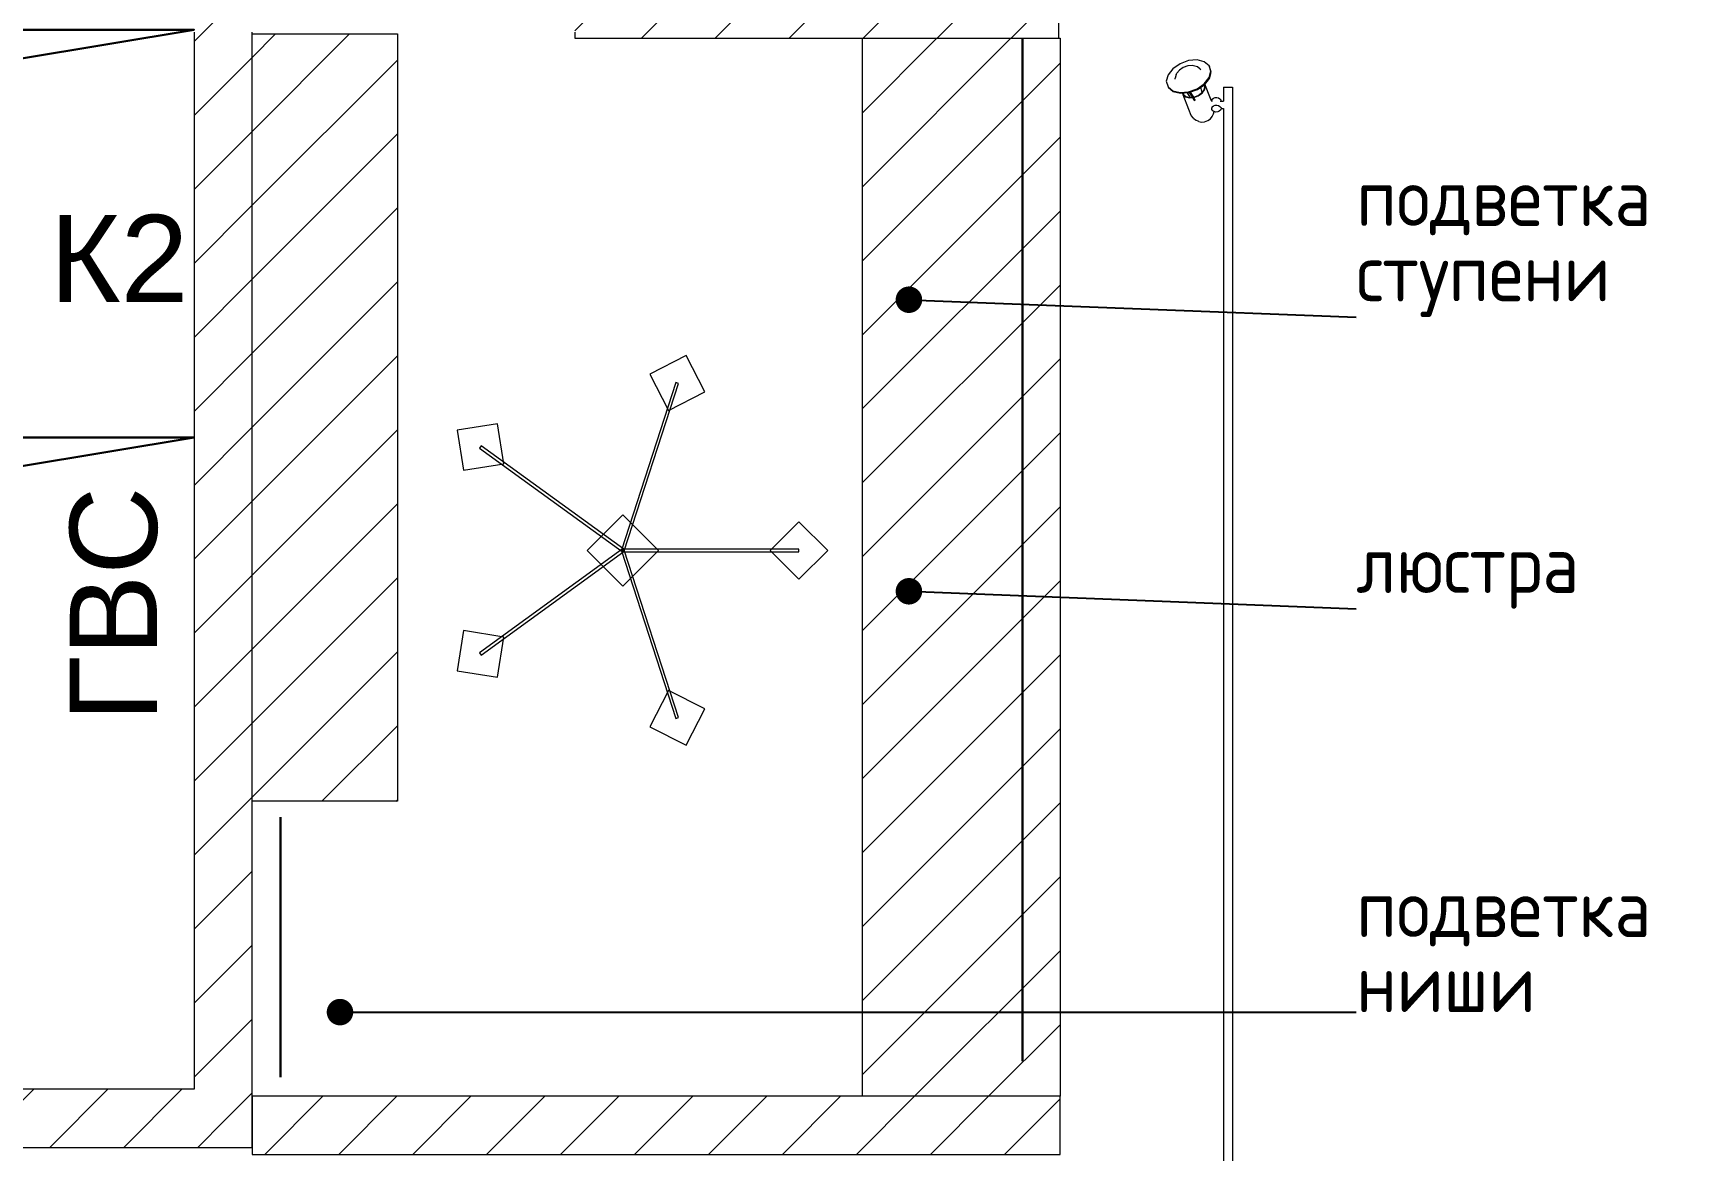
# Model space of a CAD drawing. Header units: millimetres. Extents: x 2336463 to 2579121, y 595385 to 778077.
# Drawn here: x 2349880 to 2352731, y 706928 to 708851 of the extents above; entities that cross this region are included whole.
import ezdxf

# ---------------------------------------------------------------- set-up
doc = ezdxf.new("R2010")
doc.units = ezdxf.units.MM
doc.header["$MEASUREMENT"] = 0
doc.layers.add('+возводимые стены', color=7, linetype='Continuous')
doc.layers.add('сит план', color=7, linetype='Continuous')
for name, color, linetype, lineweight in [('+возводимые стены_Ном._пера__1', 7, 'Continuous', 13), ('+возводимые стены_Ном._пера__101', 252, 'Continuous', 5), ('MEP - Электрооборудование.ЭО_Ном._пера__1', 7, 'Continuous', 13), ('MEP - Электрооборудование.ЭО_Ном._пера__101', 252, 'Continuous', 5), ('сит план_Ном._пера__1', 7, 'Continuous', 13), ('сит план_Ном._пера__21', 7, 'Continuous', 30)]:
    doc.layers.add(name, color=color, linetype=linetype, lineweight=lineweight)
for name, color, linetype, lineweight, true_color in [('+возводимые стены_Ном._пера__169', 7, 'Continuous', 5, 0x68b353), ('+возводимые стены_Ном._пера__242', 7, 'Continuous', 13, 0x1b55b5), ('MEP - Электрооборудование.ЭО_Ном._пера__55', 7, 'Continuous', 30, 0xff0909), ('MEP - Электрооборудование.ЭО_Ном._пера__58', 7, 'Continuous', 5, 0xdf0000), ('сит план_Ном._пера__87', 7, 'Continuous', 20, 0x6a6a6a)]:
    doc.layers.add(name, color=color, linetype=linetype, lineweight=lineweight, true_color=true_color)
doc.styles.add('СГЕНЕРИР_СТИЛЬ_1', font='arial.ttf')
doc.styles.add('СГЕНЕРИР_СТИЛЬ_3', font='isocp.shx')
doc.linetypes.add('Сварной шов', pattern='A,0,[2,Р”РёР·Р°Р№РЅ РїСЂРѕРµРєС‚ СЂР°Р±РѕС‡РёР№1.Shx,S=0.079365,R=0,X=0,Y=0],-17,0', length=17)
doc.dimstyles.new('СГЕНЕРИР_СТИЛЬ__11', dxfattribs={"dimtxt": 0.18, "dimasz": 91.2, "dimexe": 0.18, "dimexo": 0.0625, "dimgap": 0, "dimtad": 0, "dimtih": 1, "dimtoh": 1, "dimdec": 4, "dimzin": 0, "dimdsep": 46, "dimcen": 0.09, "dimadec": 0, "dimazin": 0, "dimtfac": 1, "dimtdec": 4, "dimtmove": 0, "dimatfit": 3, "dimldrblk": 'ARROWHEAD_11', "dimfxl": 0, "dimtolj": 1, "dimtzin": 0, "dimarcsym": 0})
pattern_1 = [(45, (2086872.015, 585813.69), (-63.63961, 63.63961), [])]

# ---------------------------------------------------------------- blocks, each defined once
blk = doc.blocks.new('Стена_1260', base_point=(2349706.7, 706933.9))
at = {"layer": 'сит план_Ном._пера__87', "linetype": 'Continuous', "lineweight": 20, "true_color": 0x6a6a6a}
h = blk.add_hatch(dxfattribs=at)
h.set_pattern_fill('Блоки_Бетонные_Эффективные', color=251, style=0, pattern_type=2)
h.set_pattern_definition(pattern_1)
h.paths.add_polyline_path([(2349806.7, 706933.9), (2350156.7, 706933.9), (2350156.7, 707033.9), (2349806.7, 707033.9)])
h = blk.add_hatch(dxfattribs=at)
h.set_pattern_fill('Блоки_Бетонные_Эффективные', color=251, style=0, pattern_type=2)
h.set_pattern_definition(pattern_1)
h.paths.add_polyline_path([(2350256.7, 707033.9), (2350156.7, 707033.9), (2350256.7, 706933.9)])
h = blk.add_hatch(dxfattribs=at)
h.set_pattern_fill('Блоки_Бетонные_Эффективные', color=251, style=0, pattern_type=2)
h.set_pattern_definition(pattern_1)
h.paths.add_polyline_path([(2350256.7, 706933.9), (2350156.7, 707033.9), (2350156.7, 706933.9)])
at = {"layer": 'сит план_Ном._пера__1', "color": 7, "linetype": 'Continuous', "lineweight": 13, "flags": 128}
for points in [[(2350156.7, 707033.9), (2349806.7, 707033.9)], [(2350256.7, 706933.9), (2350256.7, 707033.9)], [(2349706.7, 706933.9), (2349709.7, 706933.9)], [(2349859.7, 706933.9), (2350256.7, 706933.9)]]:
    blk.add_lwpolyline(points, dxfattribs=at)
blk = doc.blocks.new('Стена_1261', base_point=(2350256.7, 706933.9))
at = {"layer": 'сит план_Ном._пера__87', "linetype": 'Continuous', "lineweight": 20, "true_color": 0x6a6a6a}
h = blk.add_hatch(dxfattribs=at)
h.set_pattern_fill('Блоки_Бетонные_Эффективные', color=251, style=0, pattern_type=2)
h.set_pattern_definition(pattern_1)
h.paths.add_polyline_path([(2350256.7, 707033.9), (2350256.7, 709139.9), (2350156.7, 709139.9), (2350156.7, 707033.9)])
at = {"layer": 'сит план_Ном._пера__1', "color": 7, "linetype": 'Continuous', "lineweight": 13, "flags": 128}
for points in [[(2350156.7, 709139.9), (2350256.7, 709139.9)], [(2350156.7, 708852.8), (2350156.7, 707033.9)], [(2350256.7, 707033.9), (2350256.7, 708852.8)]]:
    blk.add_lwpolyline(points, dxfattribs=at)
blk = doc.blocks.new('Стена_1310', base_point=(2350256.7, 706921.9))
at = {"layer": '+возводимые стены_Ном._пера__169', "linetype": 'Continuous', "lineweight": 5, "true_color": 0x68b353}
h = blk.add_hatch(dxfattribs=at)
h.set_pattern_fill('Блоки_Бетонные_Эффективные', color=85, style=0, pattern_type=2)
h.set_pattern_definition(pattern_1)
h.paths.add_polyline_path([(2350256.7, 706921.9), (2351646.9, 706921.9), (2351646.9, 707021.9), (2350256.7, 707021.9)])
at = {"layer": '+возводимые стены_Ном._пера__101', "color": 252, "linetype": 'Continuous', "lineweight": 5, "flags": 128}
for points in [[(2351646.9, 707021.9), (2350256.7, 707021.9)], [(2350256.7, 707021.9), (2350256.7, 706921.9)], [(2351646.9, 706921.9), (2351646.9, 707021.9)], [(2350256.7, 706921.9), (2351646.9, 706921.9)]]:
    blk.add_lwpolyline(points, dxfattribs=at)
blk = doc.blocks.new('Стена_1373', base_point=(2350811.7, 709137.7))
at = {"layer": '+возводимые стены_Ном._пера__169', "linetype": 'Continuous', "lineweight": 5, "true_color": 0x68b353}
h = blk.add_hatch(dxfattribs=at)
h.set_pattern_fill('Блоки_Бетонные_Эффективные', color=85, style=0, pattern_type=2)
h.set_pattern_definition(pattern_1)
h.paths.add_polyline_path([(2350811.7, 708842.7), (2351644.9, 708842.7), (2351644.9, 709137.7), (2350811.7, 709137.7)])
at = {"layer": '+возводимые стены_Ном._пера__101', "color": 252, "linetype": 'Continuous', "lineweight": 5, "flags": 128}
for points in [[(2351644.9, 709137.7), (2350811.7, 709137.7)], [(2351644.9, 708842.7), (2351644.9, 709137.7)], [(2350811.7, 708852.7), (2350811.7, 708842.7)], [(2350811.7, 708842.7), (2351644.9, 708842.7)]]:
    blk.add_lwpolyline(points, dxfattribs=at)
blk = doc.blocks.new('Набор Источников Света Настенный 25_2')
at = {"layer": 'MEP - Электрооборудование.ЭО_Ном._пера__58', "color": 12, "linetype": 'Continuous', "lineweight": 5, "true_color": 0xdf0000}
for p, q in [((7100, 0), (-7100, 0)), ((7100, -8), (7100, 0)), ((7063.6, -16), (4248.4, -16)), ((7057.6, -25.7), (7057.4, -28.8)), ((7058.7, -23), (7057.6, -25.7)), ((7060.5, -21), (7058.7, -23)), ((7062.7, -20), (7060.5, -21)), ((7065, -20.3), (7062.7, -20)), ((7065.2, -20), (7062.7, -20)), ((7063.6, -20), (7063.6, -16)), ((7067, -21.8), (7065, -20.3)), ((7068.5, -24.2), (7067, -21.8)), ((7069.2, -27.2), (7068.5, -24.2)), ((7069, -30.3), (7069.2, -27.2)), ((7100, -16), (7076.4, -16)), ((7076.4, -21.6), (7076.4, -16)), ((7078.4, -20.3), (7076.4, -20.1)), ((7080.4, -21.8), (7078.4, -20.3)), ((7081.9, -24.2), (7080.4, -21.8)), ((7082.6, -27.2), (7081.9, -24.2)), ((7082.4, -30.3), (7082.6, -27.2)), ((7100, -11.1), (7100, -8)), ((7100, -13.7), (7100, -11.1)), ((7100, -15.4), (7100, -13.7)), ((7100, -16), (7100, -15.4)), ((7040.2, -53.7), (7040.7, -48.3)), ((7041.3, -58.3), (7040.2, -53.7)), ((7040.7, -48.3), (7042.6, -42.8)), ((7042.6, -42.8), (7045.8, -38.2)), ((7045.8, -38.2), (7049.7, -35.1)), ((7049.7, -35.1), (7054.3, -33.1)), ((7054.3, -33.1), (7058.2, -32)), ((7057.4, -28.8), (7058.1, -31.8)), ((7058.1, -31.8), (7059.6, -34.2)), ((7059.6, -34.2), (7061.6, -35.7)), ((7061.6, -35.7), (7063.9, -36)), ((7063.9, -36), (7066.1, -35)), ((7065.6, -36), (7063.9, -36)), ((7066.1, -35), (7067.9, -33)), ((7067.9, -33), (7069, -30.3)), ((7077.3, -36), (7075.6, -36)), ((7075.7, -36), (7080.6, -37.9)), ((7077.3, -36), (7079.5, -35)), ((7079.5, -35), (7081.3, -33)), ((7080.6, -37.9), (7105.1, -47.8)), ((7081.3, -33), (7082.4, -30.3)), ((7085.4, -59.1), (7089.9, -52.5)), ((7085.9, -59.5), (7090.2, -53.3)), ((7089.9, -52.5), (7095.4, -48.2)), ((7090.2, -53.3), (7095.5, -49.1)), ((7090.9, -52.7), (7100.1, -54.8)), ((7095.4, -48.2), (7101.1, -46.6)), ((7095.5, -49.1), (7100.9, -47.7)), ((7096.1, -60.5), (7104.7, -48.1)), ((7097.6, -61.1), (7106.1, -48.7)), ((7100.9, -47.7), (7104.3, -48.7)), ((7101.1, -46.6), (7105, -47.8)), ((7104.7, -48.1), (7115.2, -39.8)), ((7106.1, -48.7), (7116.7, -40.4)), ((7115.2, -39.8), (7126.1, -36.9)), ((7116.7, -40.4), (7127.6, -37.4)), ((7126.1, -36.9), (7135.7, -39.8)), ((7127.6, -37.4), (7137.2, -40.4)), ((7129.9, -54.6), (7131.1, -55.7)), ((7131.1, -55.7), (7135.1, -60.5)), ((7137.2, -40.4), (7135.7, -39.8)), ((7137.2, -40.4), (7144, -48.7)), ((7144, -48.7), (7147.1, -61.1)), ((7041.3, -58.3), (7043.4, -63.4)), ((7046.7, -67.4), (7043.4, -63.4)), ((7046.7, -67.4), (7051.7, -71.1)), ((7051.7, -71.1), (7061.6, -75.1)), ((7061.6, -75.1), (7087.1, -85.3)), ((7091, -74.8), (7076.9, -65.5)), ((7091.3, -73.9), (7077.4, -64.7)), ((7082, -74.5), (7082.4, -69.1)), ((7083.6, -81), (7082, -74.5)), ((7082.6, -66.8), (7085.4, -59.1)), ((7082.7, -74.1), (7083.1, -69.6)), ((7084.2, -80.3), (7082.7, -74.1)), ((7082.8, -73.1), (7090.6, -77.9)), ((7082.9, -66.8), (7091.9, -72.4)), ((7083.3, -66.8), (7085.9, -59.5)), ((7083.3, -67), (7083.3, -66.8)), ((7087.2, -85.4), (7083.6, -81)), ((7087.6, -84.4), (7084.2, -80.3)), ((7087.1, -85.3), (7087.2, -85.4)), ((7090, -86.2), (7087.2, -85.4)), ((7090, -85.2), (7087.6, -84.4)), ((7089.7, -89.9), (7090.9, -75.2)), ((7090.9, -75.2), (7096.1, -60.5)), ((7091.1, -90.4), (7092.3, -75.8)), ((7092.3, -75.8), (7097.6, -61.1)), ((7134.2, -85), (7129.7, -91.6)), ((7137, -77.3), (7134.2, -85)), ((7135.1, -60.5), (7136, -63)), ((7136, -63), (7137.7, -69.6)), ((7137.7, -69.6), (7137, -77.3)), ((7145.9, -75.8), (7140.6, -90.4)), ((7147.1, -61.1), (7145.9, -75.8)), ((7092.7, -102.3), (7089.7, -89.9)), ((7094.1, -102.9), (7091.1, -90.4)), ((7099.6, -110.6), (7092.7, -102.3)), ((7101, -111.2), (7094.1, -102.9)), ((7101, -111.2), (7099.6, -110.6)), ((7110.6, -114.1), (7101, -111.2)), ((7121.5, -111.2), (7110.6, -114.1)), ((7114, -98.7), (7115.6, -98.8)), ((7122, -97.1), (7115.6, -98.8)), ((7132, -102.9), (7121.5, -111.2)), ((7122, -97.1), (7124.2, -96)), ((7129.7, -91.6), (7124.2, -96)), ((7140.6, -90.4), (7132, -102.9))]:
    blk.add_line(p, q, dxfattribs=at)
blk = doc.blocks.new('Люстра 25_3')
at = {"layer": 'MEP - Электрооборудование.ЭО_Ном._пера__58', "color": 12, "linetype": 'Continuous', "lineweight": 5, "true_color": 0xdf0000}
for p, q in [((-207.2, 285.1), (-218.1, 216)), ((-138, 274.2), (-207.2, 285.1)), ((207.2, 285.1), (138, 274.2)), ((218.1, 216), (207.2, 285.1)), ((-149, 205), (-138, 274.2)), ((138, 274.2), (149, 205)), ((-176.1, 246.5), (-180, 243.7)), ((-180, 243.7), (-2, -1.4)), ((2, 1.4), (-176.1, 246.5)), ((176.1, 246.5), (-2, 1.4)), ((2, -1.4), (180, 243.7)), ((180, 243.7), (176.1, 246.5)), ((-218.1, 216), (-149, 205)), ((149, 205), (218.1, 216)), ((0, 61.4), (-61.4, 0)), ((61.4, 0), (0, 61.4)), ((-0.7, 2.3), (-288.9, -91.3)), ((-61.4, 0), (0, -61.4)), ((2.4, 0), (-2.4, 0)), ((-2.4, 0), (-2.4, -302.9)), ((-2, -1.4), (2, 1.4)), ((-2, 1.4), (2, -1.4)), ((0.7, -2.3), (-0.7, 2.3)), ((0.7, 2.3), (-0.7, -2.3)), ((0, -61.4), (61.4, 0)), ((288.9, -91.3), (0.7, 2.3)), ((-287.4, -95.9), (0.7, -2.3)), ((-0.7, -2.3), (287.4, -95.9)), ((2.4, -302.9), (2.4, 0)), ((-303.4, -46.5), (-335.2, -108.9)), ((-241, -78.3), (-303.4, -46.5)), ((303.4, -46.5), (241, -78.3)), ((335.2, -108.9), (303.4, -46.5)), ((-272.8, -140.7), (-241, -78.3)), ((241, -78.3), (272.8, -140.7)), ((-335.2, -108.9), (-272.8, -140.7)), ((-288.9, -91.3), (-287.4, -95.9)), ((272.8, -140.7), (335.2, -108.9)), ((287.4, -95.9), (288.9, -91.3)), ((0, -253.4), (-49.5, -302.9)), ((49.5, -302.9), (0, -253.4)), ((-49.5, -302.9), (0, -352.4)), ((-2.4, -302.9), (2.4, -302.9)), ((0, -352.4), (49.5, -302.9))]:
    blk.add_line(p, q, dxfattribs=at)
blk = doc.blocks.new('ARROWHEAD_11')
at = {"color": 0, "linetype": 'Continuous', "lineweight": 0}
blk.add_line((0, 0), (-1, 0), dxfattribs=at)
at = {"color": 0, "linetype": 'Continuous', "lineweight": 0, "const_width": 0.25, "flags": 128}
blk.add_lwpolyline([(-0.125, 0, 1), (0.125, 0, 1)], format="xyb", close=True, dxfattribs=at)

msp = doc.modelspace()

# ---------------------------------------------------------------- hatches: boundary and pattern name
at = {"layer": '+возводимые стены_Ном._пера__242', "linetype": 'Continuous', "lineweight": 13, "true_color": 0x1b55b5}
h = msp.add_hatch(dxfattribs=at)
h.set_pattern_fill('Блоки_Бетонные_Эффективные', color=152, style=0, pattern_type=2)
h.set_pattern_definition(pattern_1)
h.paths.add_polyline_path([(2350256.7, 708849.8), (2350506.7, 708849.8), (2350506.7, 707529.4), (2350256.7, 707529.4)])
h = msp.add_hatch(dxfattribs=at)
h.set_pattern_fill('Блоки_Бетонные_Эффективные', color=152, style=0, pattern_type=2)
h.set_pattern_definition(pattern_1)
h.paths.add_polyline_path([(2351646.9, 707021.9), (2351306.9, 707021.9), (2351306.9, 708842.3), (2351646.9, 708842.3)])

# ---------------------------------------------------------------- linework, layer by layer
at = {"layer": '+возводимые стены_Ном._пера__1', "color": 7, "linetype": 'Continuous', "lineweight": 13, "flags": 128}
for points in [[(2350256.7, 708849.8), (2350506.7, 708849.8), (2350506.7, 707529.4), (2350256.7, 707529.4)], [(2351646.9, 707021.9), (2351306.9, 707021.9), (2351306.9, 708842.3), (2351646.9, 708842.3)]]:
    msp.add_lwpolyline(points, close=True, dxfattribs=at)
at = {"layer": 'MEP - Электрооборудование.ЭО_Ном._пера__55', "color": 1, "linetype": 'Сварной шов', "lineweight": 30, "true_color": 0xff0909}
for p, q in [((2351582.2, 707082.1), (2351582.2, 708842.7)), ((2350305.7, 707054.4), (2350305.7, 707501.8))]:
    msp.add_line(p, q, dxfattribs=at)
at = {"layer": 'сит план_Ном._пера__21', "color": 7, "linetype": 'Continuous', "lineweight": 30, "flags": 128}
for points in [[(2349806.7, 708156.9), (2349856.7, 708806.9), (2350156.7, 708856.9), (2349806.7, 708856.9)], [(2349806.7, 707556.9), (2349856.7, 708105.5), (2350156.7, 708155.5), (2349806.7, 708155.5)]]:
    msp.add_lwpolyline(points, close=True, dxfattribs=at)

# ---------------------------------------------------------------- block references
at = {"layer": '+возводимые стены', "color": 252, "lineweight": 5}
for name, p in [('Стена_1373', (2350811.7, 709137.7)), ('Стена_1310', (2350256.7, 706921.9))]:
    msp.add_blockref(name, p, dxfattribs=at)
at = {"layer": 'MEP - Электрооборудование.ЭО_Ном._пера__58', "color": 12, "linetype": 'Continuous', "lineweight": 5, "true_color": 0xdf0000, "xscale": -1, "zscale": 1000, "rotation": 270}
msp.add_blockref('Набор Источников Света Настенный 25_2', (2351943.8, 701657.9), dxfattribs=at)
at = {"layer": 'MEP - Электрооборудование.ЭО_Ном._пера__58', "color": 12, "linetype": 'Continuous', "lineweight": 5, "true_color": 0xdf0000, "zscale": 1000, "rotation": 90}
msp.add_blockref('Люстра 25_3', (2350894.7, 707961), dxfattribs=at)
at = {"layer": 'сит план', "color": 7, "lineweight": 13}
for name, p in [('Стена_1261', (2350256.7, 706933.9)), ('Стена_1260', (2349706.7, 706933.9))]:
    msp.add_blockref(name, p, dxfattribs=at)

# ---------------------------------------------------------------- texts
at = {"layer": 'MEP - Электрооборудование.ЭО_Ном._пера__1', "color": 7, "linetype": 'Continuous', "lineweight": 13, "char_height": 100, "attachment_point": 7, "style": 'СГЕНЕРИР_СТИЛЬ_3'}
for s, insert, line_spacing_factor in [('\\A1;{\\pql;\\Fisocp.shx;подветка\\P\\pql;\\Fisocp.shx;ступени}', (2352156.6, 708362.4), 0.777278), ('\\A1;{\\pql;\\Fisocp.shx;подветка\\P\\pql;\\Fisocp.shx;ниши}', (2352156.6, 707166.6), 0.774194)]:
    msp.add_mtext(s, dxfattribs=dict(at, insert=insert, line_spacing_factor=line_spacing_factor))
at = {"layer": 'MEP - Электрооборудование.ЭО_Ном._пера__1', "color": 7, "linetype": 'Continuous', "lineweight": 13, "insert": (2352156.6, 707860.7), "char_height": 100, "attachment_point": 7, "style": 'СГЕНЕРИР_СТИЛЬ_3'}
msp.add_mtext('\\A1;{\\pql;\\Fisocp.shx;люстра}', dxfattribs=at)
at = {"layer": 'сит план_Ном._пера__1', "color": 7, "linetype": 'Continuous', "lineweight": 13, "insert": (2349908.4, 708538.4), "char_height": 150, "attachment_point": 1, "style": 'СГЕНЕРИР_СТИЛЬ_1'}
msp.add_mtext('\\A1;{\\pql;\\fArial|b0|i0|c204|p38;К\\fArial|b0|i0|c204|p38;2}', dxfattribs=at)
at = {"layer": 'сит план_Ном._пера__1', "color": 7, "linetype": 'Continuous', "lineweight": 13, "insert": (2349942.9, 707666), "char_height": 150, "attachment_point": 1, "rotation": 90, "style": 'СГЕНЕРИР_СТИЛЬ_1'}
msp.add_mtext('\\A1;{\\pql;\\fArial|b0|i0|c204|p38;ГВС}', dxfattribs=at)

# ---------------------------------------------------------------- leaders
at = {"layer": 'MEP - Электрооборудование.ЭО_Ном._пера__101', "color": 252, "linetype": 'Continuous', "lineweight": 5, "annotation_type": 0, "has_hookline": 1, "hookline_direction": 0}
for points, text_width in [([(2351386.8, 708392.4), (2352156.6, 708362.4)], 573.9), ([(2351386.8, 707890.7), (2352156.6, 707860.7)], 467.6), ([(2350407.9, 707166.6), (2352156.6, 707166.6)], 573.9)]:
    msp.add_leader(points, dimstyle='СГЕНЕРИР_СТИЛЬ__11', dxfattribs=dict(at, text_width=text_width))

doc.saveas('drawing.dxf')
